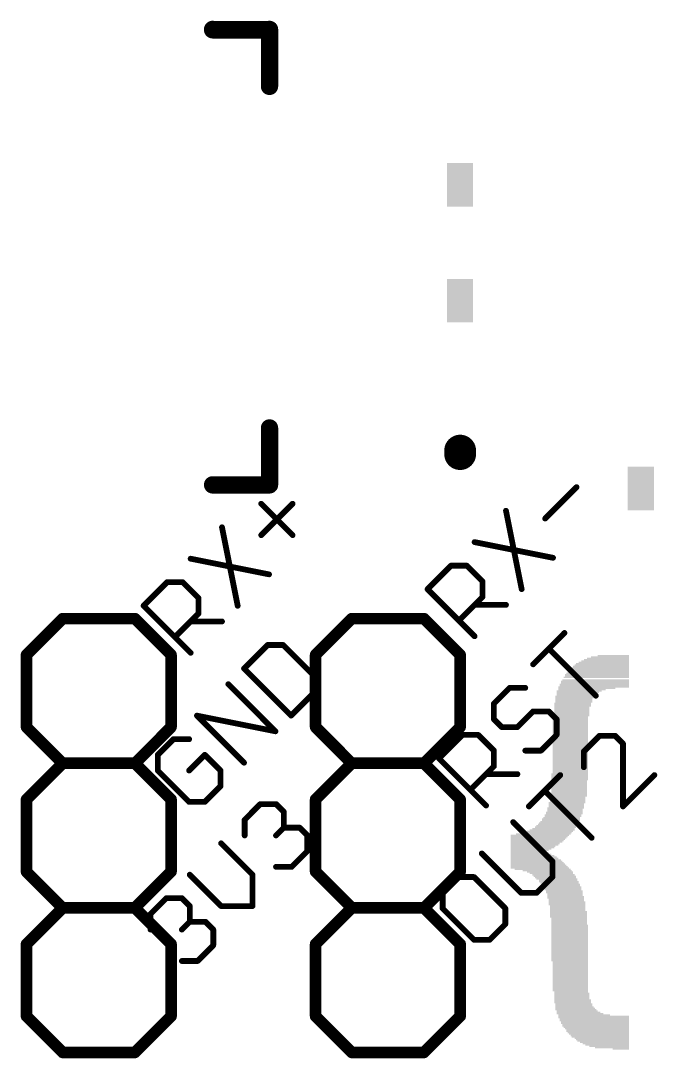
# Model space of a CAD drawing. Extents: x -0.1 to 47.1, y 0.5 to 29.3.
# Drawn here: x -0.1 to 11.08, y 0.53 to 18.76 of the extents above; entities that cross this region are included whole.
import ezdxf

# ---------------------------------------------------------------- set-up
doc = ezdxf.new("R2010")
doc.units = 0
doc.layers.add('21', color=253, linetype='CONTINUOUS')
doc.layers.add('22', color=253, linetype='CONTINUOUS')

# ---------------------------------------------------------------- blocks, each defined once
blk = doc.blocks.new('RECT')
blk.add_solid([(-0.5, -0.5), (0.5, -0.5), (-0.5, 0.5), (0.5, 0.5)])

msp = doc.modelspace()

# ---------------------------------------------------------------- linework, layer by layer
at = {"layer": '21'}
for points, const_width in [([(3.27, 18.5979), (3.27, 18.605)], 0.3048), ([(4.252, 18.5979), (3.27, 18.5979)], 0.3048), ([(4.27, 18.605), (4.27, 17.605)], 0.3048), ([(4.27, 10.605), (4.27, 11.605)], 0.3048), ([(7.62, 11.1455), (7.62, 11.2065)], 0.5588), ([(3.27, 10.605), (4.27, 10.605)], 0.3048), ([(9.1143, 10.0131), (9.6656, 10.5643)], 0.1016), ([(4.1241, 9.7219), (4.6754, 10.2731)], 0.1016), ([(4.1241, 10.2731), (4.6754, 9.7219)], 0.1016), ([(8.4253, 10.1509), (8.7009, 8.7727)], 0.1016), ([(3.4351, 9.8597), (3.7107, 8.4815)], 0.1016), ([(7.874, 9.5996), (9.2521, 9.324)], 0.1016), ([(2.8838, 9.3084), (4.2619, 9.0328)], 0.1016), ([(7.0471, 8.7727), (7.4606, 9.1862)], 0.1016), ([(7.4606, 9.1862), (7.7362, 9.1862)], 0.1016), ([(7.7362, 9.1862), (8.0118, 8.9105)], 0.1016), ([(2.0569, 8.4815), (2.4704, 8.895)], 0.1016), ([(2.4704, 8.895), (2.746, 8.895)], 0.1016), ([(2.746, 8.895), (3.0216, 8.6193)], 0.1016), ([(8.0118, 8.9105), (8.0118, 8.6349)], 0.1016), ([(7.874, 7.9458), (7.0471, 8.7727)], 0.1016), ([(3.0216, 8.6193), (3.0216, 8.3437)], 0.1016), ([(8.0118, 8.6349), (7.5984, 8.2215)], 0.1016), ([(2.8838, 7.6546), (2.0569, 8.4815)], 0.1016), ([(3.0216, 8.3437), (2.6082, 7.9303)], 0.1016), ([(7.874, 8.4971), (8.4253, 8.4971)], 0.1016), ([(0.635, 8.255), (0, 7.62)], 0.2032), ([(1.905, 8.255), (0.635, 8.255)], 0.2032), ([(2.54, 7.62), (1.905, 8.255)], 0.2032), ([(2.8838, 8.2059), (3.4351, 8.2059)], 0.1016), ([(5.715, 8.255), (5.08, 7.62)], 0.2032), ([(6.985, 8.255), (5.715, 8.255)], 0.2032), ([(7.62, 7.62), (6.985, 8.255)], 0.2032), ([(8.9023, 7.4529), (9.4535, 8.0042)], 0.1016), ([(4.2357, 7.7919), (3.8223, 7.3785)], 0.1016), ([(4.5114, 7.7919), (4.2357, 7.7919)], 0.1016), ([(5.0626, 7.2407), (4.5114, 7.7919)], 0.1016), ([(0, 7.62), (0, 6.35)], 0.2032), ([(2.54, 6.35), (2.54, 7.62)], 0.2032), ([(5.08, 7.62), (5.08, 6.35)], 0.2032), ([(7.62, 6.35), (7.62, 7.62)], 0.2032), ([(10.0048, 6.9016), (9.1779, 7.7285)], 0.1016), ([(3.8223, 7.3785), (4.6492, 6.5516)], 0.1016), ([(5.0626, 6.9651), (5.0626, 7.2407)], 0.1016), ([(4.3735, 6.276), (3.5467, 7.1029)], 0.1016), ([(4.6492, 6.5516), (5.0626, 6.9651)], 0.1016), ([(8.4888, 7.0395), (8.2132, 6.7638)], 0.1016), ([(8.7645, 7.0395), (8.4888, 7.0395)], 0.1016), ([(8.2132, 6.7638), (8.2132, 6.4882)], 0.1016), ([(3.8223, 5.7247), (2.9954, 6.5516)], 0.1016), ([(2.9954, 6.5516), (4.3735, 6.276)], 0.1016), ([(8.6266, 6.3504), (8.9023, 6.626)], 0.1016), ([(8.9023, 6.626), (9.1779, 6.626)], 0.1016), ([(9.1779, 6.626), (9.3157, 6.4882)], 0.1016), ([(0, 6.35), (0.635, 5.715)], 0.2032), ([(1.905, 5.715), (2.54, 6.35)], 0.2032), ([(5.08, 6.35), (5.715, 5.715)], 0.2032), ([(6.985, 5.715), (7.62, 6.35)], 0.2032), ([(8.2132, 6.4882), (8.351, 6.3504)], 0.1016), ([(8.351, 6.3504), (8.6266, 6.3504)], 0.1016), ([(9.3157, 6.4882), (9.3157, 6.2126)], 0.1016), ([(7.2485, 5.7991), (7.6619, 6.2126)], 0.1016), ([(7.6619, 6.2126), (7.9376, 6.2126)], 0.1016), ([(7.9376, 6.2126), (8.2132, 5.9369)], 0.1016), ([(9.3157, 6.2126), (9.0401, 5.9369)], 0.1016), ([(10.0682, 6.1968), (9.7926, 5.9212)], 0.1016), ([(10.3438, 6.1968), (10.0682, 6.1968)], 0.1016), ([(10.4817, 6.059), (10.3438, 6.1968)], 0.1016), ([(2.5819, 6.1382), (2.3063, 5.8625)], 0.1016), ([(2.8576, 6.1382), (2.5819, 6.1382)], 0.1016), ([(10.4817, 4.9565), (10.4817, 6.059)], 0.1016), ([(2.3063, 5.8625), (2.3063, 5.5869)], 0.1016), ([(3.1332, 5.8625), (2.8576, 5.5869)], 0.1016), ([(3.4088, 5.5869), (3.1332, 5.8625)], 0.1016), ([(8.0754, 4.9722), (7.2485, 5.7991)], 0.1016), ([(8.2132, 5.9369), (8.2132, 5.6613)], 0.1016), ([(9.0401, 5.9369), (8.7645, 5.9369)], 0.1016), ([(9.7926, 5.9212), (9.7926, 5.6455)], 0.1016), ([(0.635, 5.715), (0, 5.08)], 0.2032), ([(1.905, 5.715), (0.635, 5.715)], 0.2032), ([(0.635, 5.715), (1.905, 5.715)], 0.2032), ([(2.54, 5.08), (1.905, 5.715)], 0.2032), ([(5.715, 5.715), (5.08, 5.08)], 0.2032), ([(6.985, 5.715), (5.715, 5.715)], 0.2032), ([(5.715, 5.715), (6.985, 5.715)], 0.2032), ([(7.62, 5.08), (6.985, 5.715)], 0.2032), ([(8.2132, 5.6613), (7.7998, 5.2479)], 0.1016), ([(2.3063, 5.5869), (2.8576, 5.0357)], 0.1016), ([(3.4088, 5.3113), (3.4088, 5.5869)], 0.1016), ([(8.0754, 5.5235), (8.6266, 5.5235)], 0.1016), ([(8.8279, 4.9565), (9.3791, 5.5077)], 0.1016), ([(11.0329, 5.5077), (10.4817, 4.9565)], 0.1016), ([(3.1332, 5.0357), (3.4088, 5.3113)], 0.1016), ([(0, 5.08), (0, 3.81)], 0.2032), ([(2.54, 3.81), (2.54, 5.08)], 0.2032), ([(5.08, 5.08), (5.08, 3.81)], 0.2032), ([(7.62, 3.81), (7.62, 5.08)], 0.2032), ([(9.9304, 4.4052), (9.1035, 5.2321)], 0.1016), ([(2.8576, 5.0357), (3.1332, 5.0357)], 0.1016), ([(3.8331, 4.7223), (4.1087, 4.9979)], 0.1016), ([(4.1087, 4.9979), (4.3844, 4.9979)], 0.1016), ([(4.3844, 4.9979), (4.5222, 4.8601)], 0.1016), ([(3.8331, 4.4467), (3.8331, 4.7223)], 0.1016), ([(4.5222, 4.8601), (4.5222, 4.5845)], 0.1016), ([(4.5222, 4.5845), (4.3844, 4.4467)], 0.1016), ([(4.5222, 4.5845), (4.7978, 4.5845)], 0.1016), ([(4.7978, 4.5845), (4.9356, 4.4467)], 0.1016), ([(9.2413, 3.9918), (8.5523, 4.6808)], 0.1016), ([(4.9356, 4.4467), (4.9356, 4.1711)], 0.1016), ([(3.9709, 3.7576), (3.4197, 4.3089)], 0.1016), ([(4.9356, 4.1711), (4.66, 3.8954)], 0.1016), ([(8.001, 4.1296), (8.6901, 3.4405)], 0.1016), ([(9.2413, 3.7161), (9.2413, 3.9918)], 0.1016), ([(0, 3.81), (0.635, 3.175)], 0.2032), ([(1.905, 3.175), (2.54, 3.81)], 0.2032), ([(4.66, 3.8954), (4.3844, 3.8954)], 0.1016), ([(5.08, 3.81), (5.715, 3.175)], 0.2032), ([(6.985, 3.175), (7.62, 3.81)], 0.2032), ([(2.8684, 3.7576), (3.4197, 3.2064)], 0.1016), ([(3.9709, 3.2064), (3.9709, 3.7576)], 0.1016), ([(7.5876, 3.7161), (7.3119, 3.4405)], 0.1016), ([(7.8632, 3.7161), (7.5876, 3.7161)], 0.1016), ([(8.4144, 3.1649), (7.8632, 3.7161)], 0.1016), ([(8.9657, 3.4405), (9.2413, 3.7161)], 0.1016), ([(7.3119, 3.4405), (7.3119, 3.1649)], 0.1016), ([(8.6901, 3.4405), (8.9657, 3.4405)], 0.1016), ([(2.1793, 3.0685), (2.4549, 3.3442)], 0.1016), ([(2.4549, 3.3442), (2.7306, 3.3442)], 0.1016), ([(2.7306, 3.3442), (2.8684, 3.2064)], 0.1016), ([(0.635, 3.175), (0, 2.54)], 0.2032), ([(1.905, 3.175), (0.635, 3.175)], 0.2032), ([(0.635, 3.175), (1.905, 3.175)], 0.2032), ([(2.54, 2.54), (1.905, 3.175)], 0.2032), ([(2.1793, 2.7929), (2.1793, 3.0685)], 0.1016), ([(2.8684, 3.2064), (2.8684, 2.9307)], 0.1016), ([(3.4197, 3.2064), (3.9709, 3.2064)], 0.1016), ([(5.715, 3.175), (5.08, 2.54)], 0.2032), ([(6.985, 3.175), (5.715, 3.175)], 0.2032), ([(5.715, 3.175), (6.985, 3.175)], 0.2032), ([(7.62, 2.54), (6.985, 3.175)], 0.2032), ([(7.3119, 3.1649), (7.8632, 2.6136)], 0.1016), ([(8.4144, 2.8893), (8.4144, 3.1649)], 0.1016), ([(2.8684, 2.9307), (2.7306, 2.7929)], 0.1016), ([(2.8684, 2.9307), (3.144, 2.9307)], 0.1016), ([(3.144, 2.9307), (3.2818, 2.7929)], 0.1016), ([(8.1388, 2.6136), (8.4144, 2.8893)], 0.1016), ([(3.2818, 2.7929), (3.2818, 2.5173)], 0.1016), ([(0, 2.54), (0, 1.27)], 0.2032), ([(2.54, 1.27), (2.54, 2.54)], 0.2032), ([(3.2818, 2.5173), (3.0062, 2.2417)], 0.1016), ([(5.08, 2.54), (5.08, 1.27)], 0.2032), ([(7.62, 1.27), (7.62, 2.54)], 0.2032), ([(7.8632, 2.6136), (8.1388, 2.6136)], 0.1016), ([(3.0062, 2.2417), (2.7306, 2.2417)], 0.1016), ([(0, 1.27), (0.635, 0.635)], 0.2032), ([(1.905, 0.635), (2.54, 1.27)], 0.2032), ([(5.08, 1.27), (5.715, 0.635)], 0.2032), ([(6.985, 0.635), (7.62, 1.27)], 0.2032), ([(0.635, 0.635), (1.905, 0.635)], 0.2032), ([(5.715, 0.635), (6.985, 0.635)], 0.2032)]:
    msp.add_lwpolyline(points, dxfattribs=dict(at, const_width=const_width))
for points, const_width in [([(3.3462, 18.605, 1), (3.1938, 18.605)], 0.1524), ([(3.27, 18.6741, 1), (3.27, 18.5217)], 0.1524), ([(3.1938, 18.5979, 1), (3.3462, 18.5979)], 0.1524), ([(4.3462, 18.605, 1), (4.1938, 18.605)], 0.1524), ([(4.252, 18.5217, 1), (4.252, 18.6741)], 0.1524), ([(4.1938, 17.605, 1), (4.3462, 17.605)], 0.1524), ([(4.3462, 11.605, 1), (4.1938, 11.605)], 0.1524), ([(7.7597, 11.2065, 1), (7.4803, 11.2065)], 0.2794), ([(7.4803, 11.1455, 1), (7.7597, 11.1455)], 0.2794), ([(3.27, 10.6812, 1), (3.27, 10.5288)], 0.1524), ([(4.27, 10.5288, 1), (4.27, 10.6812)], 0.1524), ([(4.1938, 10.605, 1), (4.3462, 10.605)], 0.1524), ([(9.6835, 10.5464, 1), (9.6476, 10.5823)], 0.0508), ([(4.1421, 10.2911, 1), (4.1062, 10.2552)], 0.0508), ([(4.6933, 10.2552, 1), (4.6574, 10.2911)], 0.0508), ([(8.4502, 10.1559, 1), (8.4003, 10.1459)], 0.0508), ([(9.0964, 10.031, 1), (9.1323, 9.9951)], 0.0508), ([(3.46, 9.8647, 1), (3.4101, 9.8547)], 0.0508), ([(4.1062, 9.7398, 1), (4.1421, 9.7039)], 0.0508), ([(4.6574, 9.7039, 1), (4.6933, 9.7398)], 0.0508), ([(7.879, 9.6245, 1), (7.869, 9.5747)], 0.0508), ([(2.8888, 9.3333, 1), (2.8788, 9.2835)], 0.0508), ([(9.2472, 9.2991, 1), (9.2571, 9.3489)], 0.0508), ([(7.4606, 9.2116, 1), (7.4606, 9.1608)], 0.0508), ([(7.4785, 9.1682, 1), (7.4426, 9.2041)], 0.0508), ([(7.7541, 9.2041, 1), (7.7182, 9.1682)], 0.0508), ([(7.7362, 9.1608, 1), (7.7362, 9.2116)], 0.0508), ([(2.4704, 8.9204, 1), (2.4704, 8.8696)], 0.0508), ([(2.4883, 8.877, 1), (2.4524, 8.9129)], 0.0508), ([(2.7639, 8.9129, 1), (2.728, 8.877)], 0.0508), ([(2.746, 8.8696, 1), (2.746, 8.9204)], 0.0508), ([(4.257, 9.0079, 1), (4.2669, 9.0577)], 0.0508), ([(8.0372, 8.9105, 1), (7.9864, 8.9105)], 0.0508), ([(7.9939, 8.8926, 1), (8.0298, 8.9285)], 0.0508), ([(7.0651, 8.7907, 1), (7.0291, 8.7548)], 0.0508), ([(7.0291, 8.7907, 1), (7.0651, 8.7548)], 0.0508), ([(8.676, 8.7677, 1), (8.7258, 8.7777)], 0.0508), ([(3.047, 8.6193, 1), (2.9962, 8.6193)], 0.0508), ([(3.0037, 8.6014, 1), (3.0396, 8.6373)], 0.0508), ([(7.9864, 8.6349, 1), (8.0372, 8.6349)], 0.0508), ([(8.0298, 8.6169, 1), (7.9939, 8.6529)], 0.0508), ([(2.0749, 8.4995, 1), (2.0389, 8.4636)], 0.0508), ([(2.0389, 8.4995, 1), (2.0749, 8.4636)], 0.0508), ([(3.0396, 8.3257, 1), (3.0037, 8.3617)], 0.0508), ([(3.6858, 8.4765, 1), (3.7356, 8.4865)], 0.0508), ([(7.874, 8.5225, 1), (7.874, 8.4717)], 0.0508), ([(8.4253, 8.4717, 1), (8.4253, 8.5225)], 0.0508), ([(0.635, 8.3058, 1), (0.635, 8.2042)], 0.1016), ([(0.6709, 8.2191, 1), (0.5991, 8.2909)], 0.1016), ([(1.9409, 8.2909, 1), (1.8691, 8.2191)], 0.1016), ([(1.905, 8.2042, 1), (1.905, 8.3058)], 0.1016), ([(2.8838, 8.2313, 1), (2.8838, 8.1805)], 0.0508), ([(2.9962, 8.3437, 1), (3.047, 8.3437)], 0.0508), ([(3.4351, 8.1805, 1), (3.4351, 8.2313)], 0.0508), ([(5.715, 8.3058, 1), (5.715, 8.2042)], 0.1016), ([(5.7509, 8.2191, 1), (5.6791, 8.2909)], 0.1016), ([(7.0209, 8.2909, 1), (6.9491, 8.2191)], 0.1016), ([(6.985, 8.2042, 1), (6.985, 8.3058)], 0.1016), ([(7.5804, 8.2394, 1), (7.6163, 8.2035)], 0.0508), ([(9.4715, 7.9862, 1), (9.4356, 8.0221)], 0.0508), ([(2.5902, 7.9482, 1), (2.6261, 7.9123)], 0.0508), ([(4.2357, 7.8173, 1), (4.2357, 7.7665)], 0.0508), ([(4.2537, 7.774, 1), (4.2178, 7.8099)], 0.0508), ([(4.5293, 7.8099, 1), (4.4934, 7.774)], 0.0508), ([(4.5114, 7.7665, 1), (4.5114, 7.8173)], 0.0508), ([(7.856, 7.9279, 1), (7.892, 7.9638)], 0.0508), ([(0.0508, 7.62, 1), (-0.0508, 7.62)], 0.1016), ([(-0.0359, 7.6559, 1), (0.0359, 7.5841)], 0.1016), ([(2.5908, 7.62, 1), (2.4892, 7.62)], 0.1016), ([(2.5041, 7.5841, 1), (2.5759, 7.6559)], 0.1016), ([(2.8658, 7.6367, 1), (2.9018, 7.6726)], 0.0508), ([(5.1308, 7.62, 1), (5.0292, 7.62)], 0.1016), ([(5.0441, 7.6559, 1), (5.1159, 7.5841)], 0.1016), ([(7.6708, 7.62, 1), (7.5692, 7.62)], 0.1016), ([(7.5841, 7.5841, 1), (7.6559, 7.6559)], 0.1016), ([(9.1959, 7.7465, 1), (9.1599, 7.7106)], 0.0508), ([(8.8843, 7.4709, 1), (8.9202, 7.4349)], 0.0508), ([(3.8402, 7.3965, 1), (3.8043, 7.3605)], 0.0508), ([(3.8043, 7.3965, 1), (3.8402, 7.3605)], 0.0508), ([(5.088, 7.2407, 1), (5.0372, 7.2407)], 0.0508), ([(3.5646, 7.1208, 1), (3.5287, 7.0849)], 0.0508), ([(5.0447, 7.2227, 1), (5.0806, 7.2586)], 0.0508), ([(5.0372, 6.9651, 1), (5.088, 6.9651)], 0.0508), ([(5.0806, 6.9471, 1), (5.0446, 6.983)], 0.0508), ([(8.4888, 7.0649, 1), (8.4888, 7.0141)], 0.0508), ([(8.5068, 7.0215, 1), (8.4709, 7.0574)], 0.0508), ([(8.7645, 7.0141, 1), (8.7645, 7.0649)], 0.0508), ([(9.9868, 6.8837, 1), (10.0228, 6.9196)], 0.0508), ([(8.2386, 6.7638, 1), (8.1878, 6.7638)], 0.0508), ([(8.1952, 6.7818, 1), (8.2312, 6.7459)], 0.0508), ([(3.0134, 6.5696, 1), (2.9774, 6.5337)], 0.0508), ([(3.0004, 6.5765, 1), (2.9904, 6.5267)], 0.0508), ([(4.6312, 6.5696, 1), (4.6671, 6.5337)], 0.0508), ([(4.6312, 6.5337, 1), (4.6671, 6.5696)], 0.0508), ([(8.9023, 6.6514, 1), (8.9023, 6.6006)], 0.0508), ([(8.9202, 6.608, 1), (8.8843, 6.644)], 0.0508), ([(9.1959, 6.644, 1), (9.1599, 6.608)], 0.0508), ([(9.1779, 6.6006, 1), (9.1779, 6.6514)], 0.0508), ([(0.0359, 6.3859, 1), (-0.0359, 6.3141)], 0.1016), ([(-0.0508, 6.35, 1), (0.0508, 6.35)], 0.1016), ([(2.4892, 6.35, 1), (2.5908, 6.35)], 0.1016), ([(2.5759, 6.3141, 1), (2.5041, 6.3859)], 0.1016), ([(5.1159, 6.3859, 1), (5.0441, 6.3141)], 0.1016), ([(5.0292, 6.35, 1), (5.1308, 6.35)], 0.1016), ([(7.5692, 6.35, 1), (7.6708, 6.35)], 0.1016), ([(7.6559, 6.3141, 1), (7.5841, 6.3859)], 0.1016), ([(8.2312, 6.5062, 1), (8.1952, 6.4702)], 0.0508), ([(8.1878, 6.4882, 1), (8.2386, 6.4882)], 0.0508), ([(8.351, 6.3758, 1), (8.351, 6.325)], 0.0508), ([(8.3331, 6.3324, 1), (8.369, 6.3683)], 0.0508), ([(8.6087, 6.3683, 1), (8.6446, 6.3324)], 0.0508), ([(8.6266, 6.325, 1), (8.6267, 6.3758)], 0.0508), ([(9.3411, 6.4882, 1), (9.2903, 6.4882)], 0.0508), ([(9.2978, 6.4702, 1), (9.3337, 6.5062)], 0.0508), ([(4.3556, 6.258, 1), (4.3915, 6.2939)], 0.0508), ([(4.3686, 6.2511, 1), (4.3785, 6.3009)], 0.0508), ([(7.6619, 6.238, 1), (7.6619, 6.1872)], 0.0508), ([(7.6799, 6.1946, 1), (7.644, 6.2305)], 0.0508), ([(7.9555, 6.2305, 1), (7.9196, 6.1946)], 0.0508), ([(7.9376, 6.1872, 1), (7.9376, 6.238)], 0.0508), ([(9.2903, 6.2126, 1), (9.3411, 6.2126)], 0.0508), ([(9.3337, 6.1946, 1), (9.2978, 6.2305)], 0.0508), ([(10.0682, 6.2222, 1), (10.0682, 6.1714)], 0.0508), ([(10.0862, 6.1788, 1), (10.0503, 6.2148)], 0.0508), ([(10.3618, 6.2148, 1), (10.3259, 6.1788)], 0.0508), ([(10.3438, 6.1714, 1), (10.3438, 6.2222)], 0.0508), ([(2.5819, 6.1636, 1), (2.5819, 6.1128)], 0.0508), ([(2.5999, 6.1202, 1), (2.564, 6.1561)], 0.0508), ([(2.8576, 6.1128, 1), (2.8576, 6.1636)], 0.0508), ([(10.5071, 6.059, 1), (10.4563, 6.059)], 0.0508), ([(10.4637, 6.041, 1), (10.4996, 6.077)], 0.0508), ([(2.3317, 5.8625, 1), (2.2809, 5.8625)], 0.0508), ([(2.2884, 5.8805, 1), (2.3243, 5.8446)], 0.0508), ([(3.1512, 5.8805, 1), (3.1152, 5.8446)], 0.0508), ([(3.1512, 5.8446, 1), (3.1152, 5.8805)], 0.0508), ([(7.2665, 5.8171, 1), (7.2305, 5.7812)], 0.0508), ([(7.2305, 5.8171, 1), (7.2665, 5.7812)], 0.0508), ([(8.2386, 5.9369, 1), (8.1878, 5.9369)], 0.0508), ([(8.1952, 5.919, 1), (8.2312, 5.9549)], 0.0508), ([(8.7645, 5.9623, 1), (8.7645, 5.9115)], 0.0508), ([(9.0221, 5.9549, 1), (9.0581, 5.919)], 0.0508), ([(9.0401, 5.9115, 1), (9.0401, 5.9623)], 0.0508), ([(9.818, 5.9212, 1), (9.7672, 5.9212)], 0.0508), ([(9.7746, 5.9391, 1), (9.8105, 5.9032)], 0.0508), ([(0.635, 5.7658, 1), (0.635, 5.6642)], 0.1016), ([(0.635, 5.7658, 1), (0.635, 5.6642)], 0.1016), ([(0.6709, 5.6791, 1), (0.5991, 5.7509)], 0.1016), ([(0.5991, 5.6791, 1), (0.6709, 5.7509)], 0.1016), ([(1.9409, 5.7509, 1), (1.8691, 5.6791)], 0.1016), ([(1.8691, 5.7509, 1), (1.9409, 5.6791)], 0.1016), ([(1.905, 5.6642, 1), (1.905, 5.7658)], 0.1016), ([(1.905, 5.6642, 1), (1.905, 5.7658)], 0.1016), ([(3.8043, 5.7068, 1), (3.8402, 5.7427)], 0.0508), ([(5.715, 5.7658, 1), (5.715, 5.6642)], 0.1016), ([(5.715, 5.7658, 1), (5.715, 5.6642)], 0.1016), ([(5.7509, 5.6791, 1), (5.6791, 5.7509)], 0.1016), ([(5.6791, 5.6791, 1), (5.7509, 5.7509)], 0.1016), ([(7.0209, 5.7509, 1), (6.9491, 5.6791)], 0.1016), ([(6.9491, 5.7509, 1), (7.0209, 5.6791)], 0.1016), ([(6.985, 5.6642, 1), (6.985, 5.7658)], 0.1016), ([(6.985, 5.6642, 1), (6.985, 5.7658)], 0.1016), ([(8.1878, 5.6613, 1), (8.2386, 5.6613)], 0.0508), ([(8.2312, 5.6433, 1), (8.1952, 5.6793)], 0.0508), ([(9.7672, 5.6455, 1), (9.818, 5.6455)], 0.0508), ([(2.2809, 5.5869, 1), (2.3317, 5.5869)], 0.0508), ([(2.3243, 5.6049, 1), (2.2884, 5.569)], 0.0508), ([(2.8396, 5.6049, 1), (2.8755, 5.5689)], 0.0508), ([(3.4342, 5.5869, 1), (3.3834, 5.5869)], 0.0508), ([(3.3909, 5.5689, 1), (3.4268, 5.6049)], 0.0508), ([(8.0754, 5.5489, 1), (8.0754, 5.4981)], 0.0508), ([(8.6267, 5.4981, 1), (8.6266, 5.5489)], 0.0508), ([(9.3971, 5.4898, 1), (9.3612, 5.5257)], 0.0508), ([(11.0509, 5.4898, 1), (11.015, 5.5257)], 0.0508), ([(3.3834, 5.3113, 1), (3.4342, 5.3113)], 0.0508), ([(3.4268, 5.2933, 1), (3.3909, 5.3292)], 0.0508), ([(7.7818, 5.2658, 1), (7.8177, 5.2299)], 0.0508), ([(0.0508, 5.08, 1), (-0.0508, 5.08)], 0.1016), ([(-0.0359, 5.1159, 1), (0.0359, 5.0441)], 0.1016), ([(2.5908, 5.08, 1), (2.4892, 5.08)], 0.1016), ([(2.5041, 5.0441, 1), (2.5759, 5.1159)], 0.1016), ([(5.1308, 5.08, 1), (5.0292, 5.08)], 0.1016), ([(5.0441, 5.1159, 1), (5.1159, 5.0441)], 0.1016), ([(7.6708, 5.08, 1), (7.5692, 5.08)], 0.1016), ([(7.5841, 5.0441, 1), (7.6559, 5.1159)], 0.1016), ([(9.1215, 5.2501, 1), (9.0856, 5.2141)], 0.0508), ([(2.8576, 5.0611, 1), (2.8576, 5.0103)], 0.0508), ([(2.8396, 5.0177, 1), (2.8755, 5.0536)], 0.0508), ([(3.1152, 5.0536, 1), (3.1512, 5.0177)], 0.0508), ([(3.1332, 5.0103, 1), (3.1332, 5.0611)], 0.0508), ([(4.1087, 5.0233, 1), (4.1087, 4.9725)], 0.0508), ([(4.1267, 4.98, 1), (4.0908, 5.0159)], 0.0508), ([(4.4023, 5.0159, 1), (4.3664, 4.98)], 0.0508), ([(4.3844, 4.9725, 1), (4.3844, 5.0233)], 0.0508), ([(8.0574, 4.9543, 1), (8.0934, 4.9902)], 0.0508), ([(8.8099, 4.9744, 1), (8.8458, 4.9385)], 0.0508), ([(10.4637, 4.9744, 1), (10.4996, 4.9385)], 0.0508), ([(10.4563, 4.9565, 1), (10.5071, 4.9565)], 0.0508), ([(3.8585, 4.7223, 1), (3.8077, 4.7223)], 0.0508), ([(3.8151, 4.7403, 1), (3.8511, 4.7044)], 0.0508), ([(4.5476, 4.8601, 1), (4.4968, 4.8601)], 0.0508), ([(4.5042, 4.8422, 1), (4.5401, 4.8781)], 0.0508), ([(4.5222, 4.6099, 1), (4.5222, 4.5591)], 0.0508), ([(4.4968, 4.5845, 1), (4.5476, 4.5845)], 0.0508), ([(4.5401, 4.5665, 1), (4.5042, 4.6025)], 0.0508), ([(4.8158, 4.6025, 1), (4.7798, 4.5665)], 0.0508), ([(4.7978, 4.5591, 1), (4.7978, 4.6099)], 0.0508), ([(8.5702, 4.6988, 1), (8.5343, 4.6629)], 0.0508), ([(3.8077, 4.4467, 1), (3.8585, 4.4467)], 0.0508), ([(4.3664, 4.4646, 1), (4.4023, 4.4287)], 0.0508), ([(4.961, 4.4467, 1), (4.9102, 4.4467)], 0.0508), ([(4.9177, 4.4287, 1), (4.9536, 4.4646)], 0.0508), ([(9.9124, 4.3873, 1), (9.9484, 4.4232)], 0.0508), ([(3.4376, 4.3268, 1), (3.4017, 4.2909)], 0.0508), ([(4.9102, 4.1711, 1), (4.961, 4.1711)], 0.0508), ([(4.9536, 4.1531, 1), (4.9176, 4.189)], 0.0508), ([(8.019, 4.1475, 1), (7.983, 4.1116)], 0.0508), ([(9.2667, 3.9918, 1), (9.2159, 3.9918)], 0.0508), ([(9.2234, 3.9738, 1), (9.2593, 4.0097)], 0.0508), ([(0.0359, 3.8459, 1), (-0.0359, 3.7741)], 0.1016), ([(-0.0508, 3.81, 1), (0.0508, 3.81)], 0.1016), ([(2.4892, 3.81, 1), (2.5908, 3.81)], 0.1016), ([(2.5759, 3.7741, 1), (2.5041, 3.8459)], 0.1016), ([(4.3844, 3.9208, 1), (4.3844, 3.87)], 0.0508), ([(4.642, 3.9134, 1), (4.6779, 3.8775)], 0.0508), ([(4.66, 3.87, 1), (4.66, 3.9208)], 0.0508), ([(5.1159, 3.8459, 1), (5.0441, 3.7741)], 0.1016), ([(5.0292, 3.81, 1), (5.1308, 3.81)], 0.1016), ([(7.5692, 3.81, 1), (7.6708, 3.81)], 0.1016), ([(7.6559, 3.7741, 1), (7.5841, 3.8459)], 0.1016), ([(2.8864, 3.7756, 1), (2.8504, 3.7397)], 0.0508), ([(3.9963, 3.7576, 1), (3.9455, 3.7576)], 0.0508), ([(3.9529, 3.7397, 1), (3.9889, 3.7756)], 0.0508), ([(7.5876, 3.7415, 1), (7.5876, 3.6907)], 0.0508), ([(7.6055, 3.6982, 1), (7.5696, 3.7341)], 0.0508), ([(7.8811, 3.7341, 1), (7.8452, 3.6982)], 0.0508), ([(7.8632, 3.6907, 1), (7.8632, 3.7415)], 0.0508), ([(9.2159, 3.7161, 1), (9.2667, 3.7161)], 0.0508), ([(9.2593, 3.6982, 1), (9.2234, 3.7341)], 0.0508), ([(7.3373, 3.4405, 1), (7.2865, 3.4405)], 0.0508), ([(7.294, 3.4585, 1), (7.3299, 3.4226)], 0.0508), ([(8.6901, 3.4659, 1), (8.6901, 3.4151)], 0.0508), ([(8.6721, 3.4226, 1), (8.708, 3.4585)], 0.0508), ([(8.9477, 3.4585, 1), (8.9837, 3.4226)], 0.0508), ([(8.9657, 3.4151, 1), (8.9657, 3.4659)], 0.0508), ([(2.4549, 3.3696, 1), (2.4549, 3.3188)], 0.0508), ([(2.4729, 3.3262, 1), (2.437, 3.3621)], 0.0508), ([(2.7485, 3.3621, 1), (2.7126, 3.3262)], 0.0508), ([(2.7306, 3.3188, 1), (2.7306, 3.3696)], 0.0508), ([(0.635, 3.2258, 1), (0.635, 3.1242)], 0.1016), ([(0.635, 3.2258, 1), (0.635, 3.1242)], 0.1016), ([(0.6709, 3.1391, 1), (0.5991, 3.2109)], 0.1016), ([(0.5991, 3.1391, 1), (0.6709, 3.2109)], 0.1016), ([(1.9409, 3.2109, 1), (1.8691, 3.1391)], 0.1016), ([(1.8691, 3.2109, 1), (1.9409, 3.1391)], 0.1016), ([(1.905, 3.1242, 1), (1.905, 3.2258)], 0.1016), ([(1.905, 3.1242, 1), (1.905, 3.2258)], 0.1016), ([(2.2047, 3.0685, 1), (2.1539, 3.0685)], 0.0508), ([(2.1614, 3.0865, 1), (2.1973, 3.0506)], 0.0508), ([(2.8938, 3.2064, 1), (2.843, 3.2064)], 0.0508), ([(2.8504, 3.1884, 1), (2.8864, 3.2243)], 0.0508), ([(3.4197, 3.2318, 1), (3.4197, 3.181)], 0.0508), ([(3.4017, 3.1884, 1), (3.4376, 3.2243)], 0.0508), ([(3.9455, 3.2064, 1), (3.9963, 3.2064)], 0.0508), ([(3.9709, 3.181, 1), (3.9709, 3.2318)], 0.0508), ([(5.715, 3.2258, 1), (5.715, 3.1242)], 0.1016), ([(5.715, 3.2258, 1), (5.715, 3.1242)], 0.1016), ([(5.7509, 3.1391, 1), (5.6791, 3.2109)], 0.1016), ([(5.6791, 3.1391, 1), (5.7509, 3.2109)], 0.1016), ([(7.0209, 3.2109, 1), (6.9491, 3.1391)], 0.1016), ([(6.9491, 3.2109, 1), (7.0209, 3.1391)], 0.1016), ([(6.985, 3.1242, 1), (6.985, 3.2258)], 0.1016), ([(6.985, 3.1242, 1), (6.985, 3.2258)], 0.1016), ([(7.2865, 3.1649, 1), (7.3373, 3.1649)], 0.0508), ([(7.3299, 3.1828, 1), (7.294, 3.1469)], 0.0508), ([(8.4398, 3.1649, 1), (8.389, 3.1649)], 0.0508), ([(8.3965, 3.1469, 1), (8.4324, 3.1828)], 0.0508), ([(2.8684, 2.9561, 1), (2.8684, 2.9053)], 0.0508), ([(2.843, 2.9307, 1), (2.8938, 2.9307)], 0.0508), ([(2.8864, 2.9128, 1), (2.8504, 2.9487)], 0.0508), ([(3.162, 2.9487, 1), (3.1261, 2.9128)], 0.0508), ([(3.144, 2.9053, 1), (3.144, 2.9561)], 0.0508), ([(8.4324, 2.8713, 1), (8.3965, 2.9072)], 0.0508), ([(2.1539, 2.7929, 1), (2.2047, 2.7929)], 0.0508), ([(2.7126, 2.8109, 1), (2.7485, 2.7749)], 0.0508), ([(3.3072, 2.7929, 1), (3.2564, 2.7929)], 0.0508), ([(3.2639, 2.7749, 1), (3.2998, 2.8109)], 0.0508), ([(8.389, 2.8893, 1), (8.4398, 2.8893)], 0.0508), ([(0.0508, 2.54, 1), (-0.0508, 2.54)], 0.1016), ([(-0.0359, 2.5759, 1), (0.0359, 2.5041)], 0.1016), ([(2.5908, 2.54, 1), (2.4892, 2.54)], 0.1016), ([(2.5041, 2.5041, 1), (2.5759, 2.5759)], 0.1016), ([(3.2998, 2.4993, 1), (3.2639, 2.5352)], 0.0508), ([(5.1308, 2.54, 1), (5.0292, 2.54)], 0.1016), ([(5.0441, 2.5759, 1), (5.1159, 2.5041)], 0.1016), ([(7.6708, 2.54, 1), (7.5692, 2.54)], 0.1016), ([(7.5841, 2.5041, 1), (7.6559, 2.5759)], 0.1016), ([(7.8632, 2.639, 1), (7.8632, 2.5882)], 0.0508), ([(7.8452, 2.5957, 1), (7.8811, 2.6316)], 0.0508), ([(8.1209, 2.6316, 1), (8.1568, 2.5957)], 0.0508), ([(8.1388, 2.5882, 1), (8.1388, 2.639)], 0.0508), ([(3.2564, 2.5173, 1), (3.3072, 2.5173)], 0.0508), ([(2.7306, 2.2671, 1), (2.7306, 2.2163)], 0.0508), ([(2.9882, 2.2596, 1), (3.0242, 2.2237)], 0.0508), ([(3.0062, 2.2163, 1), (3.0062, 2.2671)], 0.0508), ([(0.0359, 1.3059, 1), (-0.0359, 1.2341)], 0.1016), ([(-0.0508, 1.27, 1), (0.0508, 1.27)], 0.1016), ([(2.4892, 1.27, 1), (2.5908, 1.27)], 0.1016), ([(2.5759, 1.2341, 1), (2.5041, 1.3059)], 0.1016), ([(5.1159, 1.3059, 1), (5.0441, 1.2341)], 0.1016), ([(5.0292, 1.27, 1), (5.1308, 1.27)], 0.1016), ([(7.5692, 1.27, 1), (7.6708, 1.27)], 0.1016), ([(7.6559, 1.2341, 1), (7.5841, 1.3059)], 0.1016), ([(0.635, 0.6858, 1), (0.635, 0.5842)], 0.1016), ([(1.905, 0.5842, 1), (1.905, 0.6858)], 0.1016), ([(5.715, 0.6858, 1), (5.715, 0.5842)], 0.1016), ([(6.985, 0.5842, 1), (6.985, 0.6858)], 0.1016), ([(0.5991, 0.5991, 1), (0.6709, 0.6709)], 0.1016), ([(1.8691, 0.6709, 1), (1.9409, 0.5991)], 0.1016), ([(5.6791, 0.5991, 1), (5.7509, 0.6709)], 0.1016), ([(6.9491, 0.6709, 1), (7.0209, 0.5991)], 0.1016)]:
    msp.add_lwpolyline(points, format="xyb", dxfattribs=dict(at, const_width=const_width))

# ---------------------------------------------------------------- block references
at = {"layer": '21', "xscale": 0.4572, "yscale": 0.762}
for p in [(7.62, 15.875), (7.62, 13.843)]:
    msp.add_blockref('RECT', p, dxfattribs=at)
at = {"layer": '21', "xscale": 0.4572, "yscale": 0.762, "rotation": 180}
msp.add_blockref('RECT', (10.795, 10.541), dxfattribs=at)
at = {"layer": '22'}
for p, xscale, yscale in [((10.1207, 7.4624), 0.9347, 0.0239), ((10.1448, 7.4862), 0.8865, 0.0239), ((10.1689, 7.5102), 0.8382, 0.0241), ((10.1931, 7.5343), 0.7899, 0.0239), ((10.2172, 7.5581), 0.7417, 0.0239), ((10.2528, 7.582), 0.6706, 0.0239), ((10.3125, 7.6059), 0.5512, 0.0239), ((10.0369, 7.295), 1.1024, 0.0239), ((10.0496, 7.3189), 1.077, 0.0239), ((10.061, 7.3427), 1.0541, 0.0239), ((10.0737, 7.3667), 1.0287, 0.0241), ((10.0851, 7.3907), 1.0058, 0.0239), ((10.0966, 7.4146), 0.983, 0.0239), ((10.1093, 7.4385), 0.9576, 0.0239), ((9.9772, 7.1037), 1.2217, 0.0239), ((9.9899, 7.1515), 1.1963, 0.0239), ((9.9899, 7.1276), 1.1963, 0.0239), ((10.0013, 7.1754), 1.1735, 0.0239), ((10.014, 7.2232), 1.1481, 0.0241), ((10.0254, 7.2711), 1.1252, 0.0239), ((10.0254, 7.2472), 1.1252, 0.0239), ((9.713, 6.9841), 0.7899, 0.0239), ((9.6889, 6.9602), 0.7417, 0.0239), ((9.666, 6.9363), 0.696, 0.0239), ((9.9657, 7.0557), 1.2446, 0.0239), ((9.8451, 7.0318), 1.0033, 0.0239), ((9.7613, 7.008), 0.8357, 0.0239), ((9.9772, 7.0797), 1.2217, 0.0241), ((9.5949, 6.7688), 0.6452, 0.0241), ((9.5949, 6.7448), 0.6452, 0.0239), ((9.6419, 6.8883), 0.6934, 0.0239), ((9.6305, 6.8645), 0.6706, 0.0239), ((9.6178, 6.8406), 0.6452, 0.0239), ((9.6178, 6.8167), 0.6452, 0.0239), ((9.6178, 6.7928), 0.6452, 0.0239), ((9.6533, 6.9123), 0.6706, 0.0241), ((9.5695, 6.5774), 0.6452, 0.0239), ((9.5695, 6.5536), 0.6452, 0.0239), ((9.5949, 6.7209), 0.6452, 0.0239), ((9.5822, 6.6971), 0.6198, 0.0239), ((9.5822, 6.6732), 0.6198, 0.0239), ((9.5822, 6.6493), 0.6198, 0.0239), ((9.5822, 6.6253), 0.6198, 0.0241), ((9.5822, 6.6013), 0.6198, 0.0239), ((9.5581, 6.5297), 0.6223, 0.0239), ((9.5581, 6.5058), 0.6223, 0.0239), ((9.5581, 6.4818), 0.6223, 0.0241), ((9.5581, 6.4578), 0.6223, 0.0239), ((9.5581, 6.4339), 0.6223, 0.0239), ((9.5581, 6.41), 0.6223, 0.0239), ((9.5581, 6.3862), 0.6223, 0.0239), ((9.5581, 6.3623), 0.6223, 0.0239), ((9.5581, 6.3383), 0.6223, 0.0241), ((9.5581, 6.3143), 0.6223, 0.0239), ((9.5581, 6.2904), 0.6223, 0.0239), ((9.5581, 6.2665), 0.6223, 0.0239), ((9.5581, 6.2427), 0.6223, 0.0239), ((9.5581, 6.2188), 0.6223, 0.0239), ((9.5581, 6.1948), 0.6223, 0.0241), ((9.5581, 6.1708), 0.6223, 0.0239), ((9.5581, 6.1469), 0.6223, 0.0239), ((9.5581, 6.123), 0.6223, 0.0239), ((9.5581, 6.0991), 0.6223, 0.0239), ((9.5581, 6.0753), 0.6223, 0.0239), ((9.5581, 6.0514), 0.6223, 0.0239), ((9.5581, 6.0274), 0.6223, 0.0241), ((9.5581, 6.0034), 0.6223, 0.0239), ((9.5581, 5.9795), 0.6223, 0.0239), ((9.5581, 5.9556), 0.6223, 0.0239), ((9.5581, 5.9318), 0.6223, 0.0239), ((9.5581, 5.9079), 0.6223, 0.0239), ((9.5581, 5.8839), 0.6223, 0.0241), ((9.5581, 5.8599), 0.6223, 0.0239), ((9.5581, 5.836), 0.6223, 0.0239), ((9.5581, 5.8121), 0.6223, 0.0239), ((9.5581, 5.7883), 0.6223, 0.0239), ((9.5581, 5.7644), 0.6223, 0.0239), ((9.5581, 5.7404), 0.6223, 0.0241), ((9.5581, 5.7164), 0.6223, 0.0239), ((9.5581, 5.6925), 0.6223, 0.0239), ((9.5581, 5.6686), 0.6223, 0.0239), ((9.5581, 5.6447), 0.6223, 0.0239), ((9.5466, 5.5251), 0.6452, 0.0239), ((9.5466, 5.5012), 0.6452, 0.0239), ((9.5466, 5.4774), 0.6452, 0.0239), ((9.5581, 5.6209), 0.6223, 0.0239), ((9.5581, 5.5969), 0.6223, 0.0241), ((9.5581, 5.5729), 0.6223, 0.0239), ((9.5581, 5.549), 0.6223, 0.0239), ((9.5466, 5.4534), 0.6452, 0.0241), ((9.5466, 5.4294), 0.6452, 0.0239), ((9.5352, 5.4055), 0.6223, 0.0239), ((9.5352, 5.3816), 0.6223, 0.0239), ((9.5352, 5.3577), 0.6223, 0.0239), ((9.5352, 5.3338), 0.6223, 0.0239), ((9.5352, 5.31), 0.6223, 0.0239), ((9.5352, 5.286), 0.6223, 0.0241), ((9.5225, 5.1665), 0.6477, 0.0239), ((9.5225, 5.1425), 0.6477, 0.0241), ((9.5098, 5.1185), 0.6223, 0.0239), ((9.5098, 5.0946), 0.6223, 0.0239), ((9.5352, 5.262), 0.6223, 0.0239), ((9.5352, 5.2381), 0.6223, 0.0239), ((9.5352, 5.2142), 0.6223, 0.0239), ((9.5352, 5.1903), 0.6223, 0.0239), ((9.4755, 4.9272), 0.6452, 0.0239), ((9.4984, 5.023), 0.6452, 0.0239), ((9.487, 4.999), 0.6223, 0.0241), ((9.487, 4.9749), 0.6223, 0.0239), ((9.487, 4.9511), 0.6223, 0.0239), ((9.5098, 5.0707), 0.6223, 0.0239), ((9.5098, 5.0468), 0.6223, 0.0239), ((9.3917, 4.7359), 0.6706, 0.0239), ((9.4031, 4.7598), 0.6477, 0.0239), ((9.4273, 4.8076), 0.6452, 0.0239), ((9.4273, 4.7837), 0.6452, 0.0239), ((9.4501, 4.8554), 0.6452, 0.0241), ((9.4501, 4.8314), 0.6452, 0.0239), ((9.4628, 4.9033), 0.6198, 0.0239), ((9.4628, 4.8794), 0.6198, 0.0239), ((9.2355, 4.5444), 0.7899, 0.0239), ((9.2596, 4.5684), 0.7417, 0.0241), ((9.2952, 4.5924), 0.7163, 0.0239), ((9.3193, 4.6163), 0.7188, 0.0239), ((9.332, 4.6402), 0.6934, 0.0239), ((9.3549, 4.6641), 0.6934, 0.0239), ((9.3663, 4.6879), 0.6706, 0.0239), ((9.3917, 4.7119), 0.6706, 0.0241), ((8.984, 4.377), 0.9576, 0.0239), ((9.0196, 4.4489), 1.0287, 0.0239), ((9.0082, 4.425), 1.0058, 0.0239), ((8.9955, 4.401), 0.9804, 0.0241), ((9.0806, 4.4728), 0.9576, 0.0239), ((9.1517, 4.4967), 0.8611, 0.0239), ((9.1987, 4.5205), 0.8128, 0.0239), ((8.9243, 4.2815), 0.8382, 0.0239), ((8.8405, 4.1858), 0.6706, 0.0239), ((8.9726, 4.3532), 0.9347, 0.0239), ((8.9599, 4.3293), 0.9093, 0.0239), ((8.9358, 4.3054), 0.8611, 0.0239), ((8.9002, 4.2575), 0.7899, 0.0241), ((8.8888, 4.2335), 0.7671, 0.0239), ((8.8647, 4.2096), 0.7188, 0.0239), ((8.8405, 4.138), 0.6706, 0.0239), ((8.9116, 4.0661), 0.8128, 0.0239), ((8.9243, 4.0423), 0.8382, 0.0239), ((8.9485, 4.0184), 0.8865, 0.0239), ((8.8164, 4.1619), 0.6223, 0.0239), ((8.8647, 4.114), 0.7188, 0.0241), ((8.8888, 4.09), 0.7671, 0.0239), ((8.984, 3.9465), 0.9576, 0.0239), ((8.9599, 3.9945), 0.9093, 0.0239), ((8.9726, 3.9705), 0.9347, 0.0241), ((8.9955, 3.9226), 0.9804, 0.0239), ((9.0082, 3.8988), 1.0058, 0.0239), ((9.0196, 3.8749), 1.0287, 0.0239), ((9.0691, 3.851), 0.9804, 0.0239), ((9.1517, 3.827), 0.8611, 0.0241), ((9.1987, 3.803), 0.8128, 0.0239), ((9.2228, 3.7791), 0.7645, 0.0239), ((9.2596, 3.7552), 0.7417, 0.0239), ((9.2825, 3.7314), 0.7417, 0.0239), ((9.2952, 3.7075), 0.7163, 0.0239), ((9.3193, 3.6835), 0.7188, 0.0241), ((9.3434, 3.6595), 0.6706, 0.0239), ((9.3549, 3.6356), 0.6934, 0.0239), ((9.3663, 3.6117), 0.6706, 0.0239), ((9.3917, 3.5879), 0.6706, 0.0239), ((9.4031, 3.564), 0.6477, 0.0239), ((9.4146, 3.5401), 0.6706, 0.0239), ((9.4273, 3.5161), 0.6452, 0.0241), ((9.4273, 3.4921), 0.6452, 0.0239), ((9.4501, 3.4682), 0.6452, 0.0239), ((9.4501, 3.4443), 0.6452, 0.0239), ((9.4628, 3.4205), 0.6198, 0.0239), ((9.4628, 3.3966), 0.6198, 0.0239), ((9.4755, 3.3726), 0.6452, 0.0241), ((9.4755, 3.3486), 0.6452, 0.0239), ((9.4984, 3.277), 0.6452, 0.0239), ((9.487, 3.3247), 0.6223, 0.0239), ((9.487, 3.3008), 0.6223, 0.0239), ((9.4984, 3.2531), 0.6452, 0.0239), ((9.4984, 3.2291), 0.6452, 0.0241), ((9.5098, 3.2051), 0.6223, 0.0239), ((9.5098, 3.1812), 0.6223, 0.0239), ((9.5098, 3.1573), 0.6223, 0.0239), ((9.5098, 3.1334), 0.6223, 0.0239), ((9.5225, 3.1096), 0.6477, 0.0239), ((9.5225, 3.0856), 0.6477, 0.0241), ((9.5225, 3.0616), 0.6477, 0.0239), ((9.5225, 3.0377), 0.6477, 0.0239), ((9.5225, 3.0138), 0.6477, 0.0239), ((9.5352, 2.9899), 0.6223, 0.0239), ((9.5352, 2.9661), 0.6223, 0.0239), ((9.5352, 2.9421), 0.6223, 0.0241), ((9.5352, 2.9181), 0.6223, 0.0239), ((9.5466, 2.8703), 0.6452, 0.0239), ((9.5466, 2.8464), 0.6452, 0.0239), ((9.5466, 2.8226), 0.6452, 0.0239), ((9.5466, 2.7985), 0.6452, 0.0241), ((9.5466, 2.7745), 0.6452, 0.0239), ((9.5466, 2.7507), 0.6452, 0.0239), ((9.5466, 2.7268), 0.6452, 0.0239), ((9.5352, 2.8942), 0.6223, 0.0239), ((9.5466, 2.7029), 0.6452, 0.0239), ((9.5466, 2.679), 0.6452, 0.0239), ((9.5466, 2.6552), 0.6452, 0.0239), ((9.5466, 2.6312), 0.6452, 0.0241), ((9.5466, 2.6072), 0.6452, 0.0239), ((9.5466, 2.5833), 0.6452, 0.0239), ((9.5466, 2.5594), 0.6452, 0.0239), ((9.5466, 2.5355), 0.6452, 0.0239), ((9.5466, 2.5117), 0.6452, 0.0239), ((9.5466, 2.4876), 0.6452, 0.0241), ((9.5466, 2.4637), 0.6452, 0.0239), ((9.5466, 2.4398), 0.6452, 0.0239), ((9.5466, 2.4159), 0.6452, 0.0239), ((9.5466, 2.392), 0.6452, 0.0239), ((9.5466, 2.3681), 0.6452, 0.0239), ((9.5466, 2.3441), 0.6452, 0.0241), ((9.5466, 2.3201), 0.6452, 0.0239), ((9.5466, 2.2963), 0.6452, 0.0239), ((9.5466, 2.2724), 0.6452, 0.0239), ((9.5466, 2.2485), 0.6452, 0.0239), ((9.5581, 2.2246), 0.6223, 0.0239), ((9.5581, 2.2006), 0.6223, 0.0241), ((9.5581, 2.1766), 0.6223, 0.0239), ((9.5581, 2.1528), 0.6223, 0.0239), ((9.5581, 2.1289), 0.6223, 0.0239), ((9.5581, 2.105), 0.6223, 0.0239), ((9.5581, 2.0811), 0.6223, 0.0239), ((9.5581, 2.0571), 0.6223, 0.0241), ((9.5581, 2.0331), 0.6223, 0.0239), ((9.5581, 2.0092), 0.6223, 0.0239), ((9.5581, 1.9854), 0.6223, 0.0239), ((9.5581, 1.9615), 0.6223, 0.0239), ((9.5581, 1.9376), 0.6223, 0.0239), ((9.5581, 1.9137), 0.6223, 0.0239), ((9.5581, 1.8897), 0.6223, 0.0241), ((9.5581, 1.8657), 0.6223, 0.0239), ((9.5581, 1.8419), 0.6223, 0.0239), ((9.5581, 1.818), 0.6223, 0.0239), ((9.5581, 1.7941), 0.6223, 0.0239), ((9.5581, 1.7702), 0.6223, 0.0239), ((9.5581, 1.7462), 0.6223, 0.0241), ((9.5581, 1.7222), 0.6223, 0.0239), ((9.5708, 1.6983), 0.5969, 0.0239), ((9.5822, 1.6745), 0.6198, 0.0239), ((9.5822, 1.6506), 0.6198, 0.0239), ((9.5822, 1.6267), 0.6198, 0.0239), ((9.5822, 1.6027), 0.6198, 0.0241), ((9.5822, 1.5787), 0.6198, 0.0239), ((9.5949, 1.5548), 0.6452, 0.0239), ((9.5949, 1.531), 0.6452, 0.0239), ((9.5949, 1.5071), 0.6452, 0.0239), ((9.6178, 1.4832), 0.6452, 0.0239), ((9.6178, 1.4592), 0.6452, 0.0241), ((9.6305, 1.4352), 0.6706, 0.0239), ((9.6419, 1.4113), 0.6934, 0.0239), ((9.6546, 1.3875), 0.7188, 0.0239), ((9.7016, 1.3397), 0.7671, 0.0239), ((9.7257, 1.3157), 0.8153, 0.0241), ((9.6775, 1.3636), 0.7188, 0.0239), ((9.9657, 1.2678), 1.2446, 0.0239), ((9.7981, 1.2917), 0.9093, 0.0239), ((9.9657, 1.2439), 1.2446, 0.0239), ((9.9772, 1.2201), 1.2217, 0.0239), ((9.9772, 1.1962), 1.2217, 0.0239), ((9.9899, 1.1722), 1.1963, 0.0241), ((9.9899, 1.1482), 1.1963, 0.0239), ((10.0013, 1.1243), 1.1735, 0.0239), ((10.0013, 1.1004), 1.1735, 0.0239), ((10.014, 1.0766), 1.1481, 0.0239), ((10.0254, 1.0527), 1.1252, 0.0239), ((10.0369, 1.0288), 1.1024, 0.0239), ((10.0369, 1.0048), 1.1024, 0.0241), ((10.0496, 0.9808), 1.077, 0.0239), ((10.061, 0.9569), 1.0541, 0.0239), ((10.0737, 0.933), 1.0287, 0.0239), ((10.0851, 0.9092), 1.0058, 0.0239), ((10.1093, 0.8853), 0.9576, 0.0239), ((10.1207, 0.8613), 0.9347, 0.0241), ((10.1334, 0.8373), 0.9093, 0.0239), ((10.1575, 0.8134), 0.8611, 0.0239), ((10.1804, 0.7895), 0.8153, 0.0239), ((10.2045, 0.7657), 0.7671, 0.0239), ((10.2401, 0.7418), 0.696, 0.0239), ((10.2883, 0.7178), 0.5994, 0.0241), ((10.4445, 0.6938), 0.287, 0.0239)]:
    msp.add_blockref('RECT', p, dxfattribs=dict(at, xscale=xscale, yscale=yscale))

doc.saveas('drawing.dxf')
